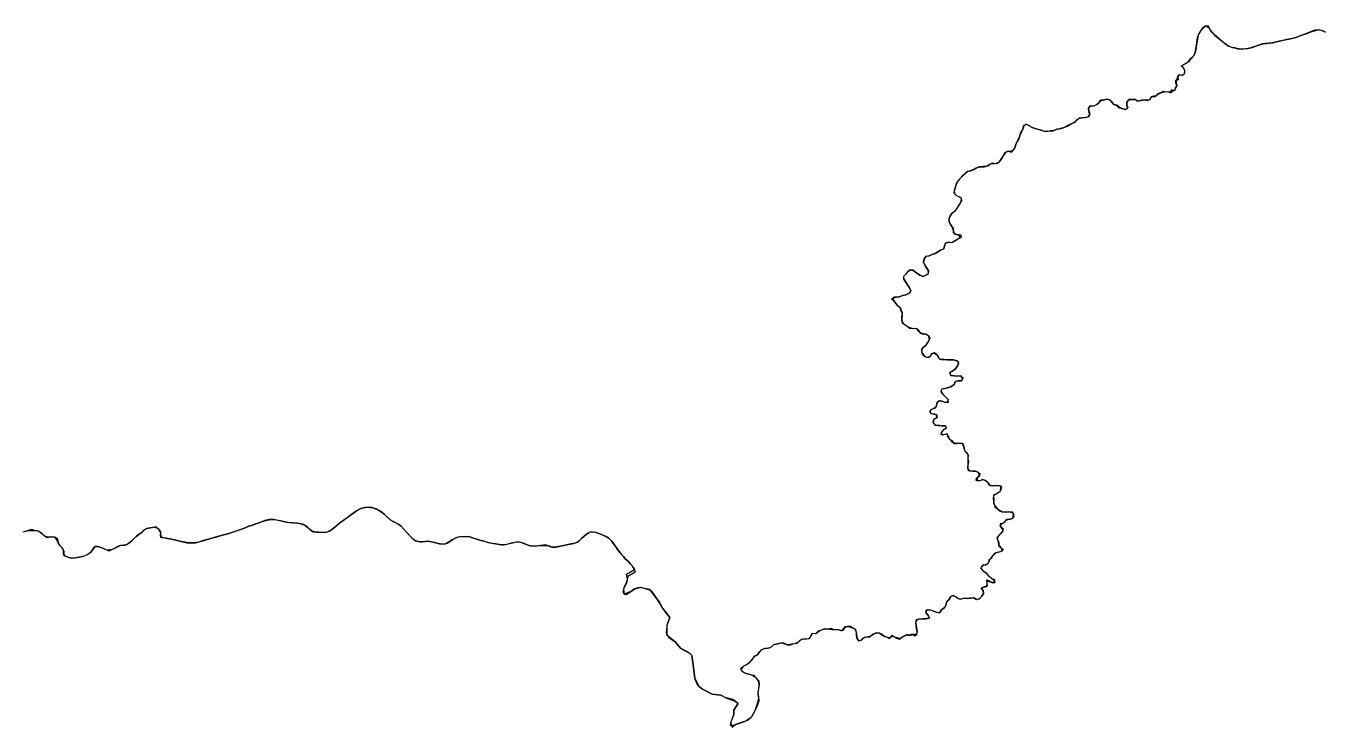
# Model space of a CAD drawing. Extents: x -74 to -34.8, y -33.8 to 5.3.
# Drawn here: x -51.904 to -50.998, y -26.717 to -26.228 of the extents above; entities that cross this region are included whole.
import ezdxf

# ---------------------------------------------------------------- set-up
doc = ezdxf.new("R2010")
doc.units = 0
doc.header["$LTSCALE"] = 2
doc.layers.add('UFEBRASIL', color=7, linetype='Continuous')

msp = doc.modelspace()

# ---------------------------------------------------------------- linework, layer by layer
at = {"layer": 'UFEBRASIL'}
for points in [[(-51.90644, -26.58091), (-51.90384, -26.58024), (-51.90262, -26.58001), (-51.89855, -26.57991), (-51.89672, -26.57998), (-51.89425, -26.58136), (-51.89215, -26.58302), (-51.88978, -26.58473), (-51.88727, -26.58437), (-51.88485, -26.58429), (-51.88268, -26.58524), (-51.88178, -26.58918), (-51.88074, -26.59043), (-51.87921, -26.59208), (-51.87795, -26.59466), (-51.87823, -26.59724), (-51.87687, -26.59797), (-51.87564, -26.59842), (-51.87235, -26.59928), (-51.86994, -26.59899), (-51.86733, -26.5986), (-51.8647, -26.59819), (-51.86203, -26.59704), (-51.85971, -26.59587), (-51.85825, -26.59388), (-51.8567, -26.59163), (-51.8546, -26.59102), (-51.85231, -26.59159), (-51.8493, -26.59301), (-51.84639, -26.5942), (-51.84241, -26.59227), (-51.83828, -26.59028), (-51.83516, -26.5902), (-51.8326, -26.5888), (-51.83059, -26.58719), (-51.82767, -26.58442), (-51.82537, -26.58259), (-51.8233, -26.58109), (-51.82204, -26.57967), (-51.82004, -26.57847), (-51.81769, -26.57801), (-51.81438, -26.57756), (-51.81225, -26.57857), (-51.81038, -26.58131), (-51.8105, -26.58337), (-51.80953, -26.58479), (-51.80839, -26.58494), (-51.80565, -26.58548), (-51.80293, -26.58607), (-51.80082, -26.58656), (-51.79504, -26.58783), (-51.79218, -26.58849), (-51.7894, -26.58868), (-51.7859, -26.58845), (-51.78255, -26.58756), (-51.78001, -26.58684), (-51.77798, -26.58631), (-51.7737, -26.58508), (-51.77108, -26.58432), (-51.76811, -26.58343), (-51.76359, -26.58216), (-51.75522, -26.57939), (-51.75262, -26.57847), (-51.74883, -26.57702), (-51.747, -26.57647), (-51.74383, -26.57534), (-51.74116, -26.57433), (-51.73956, -26.57372), (-51.73603, -26.57271), (-51.73309, -26.57232), (-51.72955, -26.57256), (-51.72544, -26.57345), (-51.72263, -26.57412), (-51.7184, -26.5746), (-51.71513, -26.57471), (-51.7132, -26.57496), (-51.70961, -26.5762), (-51.7076, -26.57779), (-51.70608, -26.57938), (-51.70384, -26.58077), (-51.70155, -26.58122), (-51.69848, -26.58121), (-51.69557, -26.5814), (-51.69269, -26.58051), (-51.69081, -26.5792), (-51.68879, -26.57768), (-51.68548, -26.57494), (-51.67859, -26.56978), (-51.67549, -26.56758), (-51.67368, -26.5663), (-51.67065, -26.56461), (-51.66793, -26.5639), (-51.66621, -26.56375), (-51.66218, -26.56415), (-51.65845, -26.56541), (-51.6554, -26.56772), (-51.65265, -26.57013), (-51.65004, -26.57247), (-51.64753, -26.57381), (-51.64605, -26.57464), (-51.64409, -26.57565), (-51.64239, -26.57697), (-51.64061, -26.57905), (-51.63844, -26.58132), (-51.63515, -26.58486), (-51.63248, -26.58724), (-51.62941, -26.58795), (-51.62772, -26.58785), (-51.62398, -26.58743), (-51.62247, -26.58757), (-51.62005, -26.58809), (-51.61573, -26.58925), (-51.61245, -26.58944), (-51.6103, -26.58871), (-51.60781, -26.58707), (-51.60571, -26.58578), (-51.60273, -26.58448), (-51.59967, -26.58405), (-51.59699, -26.58406), (-51.59457, -26.58447), (-51.59267, -26.58513), (-51.58957, -26.58607), (-51.58749, -26.58664), (-51.58541, -26.58725), (-51.57947, -26.58887), (-51.57529, -26.58955), (-51.57234, -26.58996), (-51.5713, -26.59006), (-51.56787, -26.58935), (-51.56568, -26.58882), (-51.56197, -26.58787), (-51.55916, -26.58807), (-51.55564, -26.58942), (-51.55246, -26.59066), (-51.54963, -26.59078), (-51.54773, -26.59056), (-51.54495, -26.59036), (-51.54066, -26.59031), (-51.53725, -26.59155), (-51.53561, -26.5918), (-51.53224, -26.5911), (-51.53001, -26.59071), (-51.52789, -26.59022), (-51.52587, -26.58978), (-51.52202, -26.589), (-51.51942, -26.58798), (-51.51831, -26.58712), (-51.51662, -26.58547), (-51.51334, -26.58279), (-51.51091, -26.58106), (-51.50779, -26.58092), (-51.50558, -26.58153), (-51.50336, -26.58244), (-51.50038, -26.58359), (-51.49739, -26.58526), (-51.49543, -26.58742), (-51.49433, -26.58891), (-51.49172, -26.59267), (-51.48874, -26.59664), (-51.48737, -26.59818), (-51.48585, -26.59993), (-51.48386, -26.60163), (-51.48236, -26.6034), (-51.48003, -26.60596), (-51.47921, -26.60892), (-51.48421, -26.61199), (-51.48482, -26.61567), (-51.4855, -26.61705), (-51.48731, -26.6209), (-51.4867, -26.62442), (-51.4853, -26.62463), (-51.48165, -26.6222), (-51.47975, -26.62079), (-51.47523, -26.6194), (-51.46833, -26.62169), (-51.46768, -26.62224), (-51.4644, -26.627), (-51.46197, -26.63053), (-51.45993, -26.63426), (-51.45488, -26.64066), (-51.45692, -26.6463), (-51.45699, -26.65199), (-51.4558, -26.65445), (-51.4512, -26.65758), (-51.44715, -26.66221), (-51.44116, -26.66564), (-51.43949, -26.66723), (-51.43866, -26.6736), (-51.43739, -26.68328), (-51.43474, -26.68868), (-51.43212, -26.69081), (-51.42538, -26.69419), (-51.41924, -26.69494), (-51.41472, -26.69711), (-51.40935, -26.69903), (-51.40912, -26.6992), (-51.40732, -26.70062), (-51.40859, -26.70283), (-51.41012, -26.70543), (-51.41019, -26.70814), (-51.41197, -26.71266), (-51.4125, -26.71402), (-51.41148, -26.71712), (-51.40881, -26.71508), (-51.4011, -26.71266), (-51.39997, -26.71217), (-51.39798, -26.71019), (-51.39626, -26.70733), (-51.39509, -26.70492), (-51.39385, -26.7015), (-51.39285, -26.69728), (-51.39332, -26.69435), (-51.39306, -26.69147), (-51.39262, -26.68857), (-51.39257, -26.68645), (-51.39378, -26.68385), (-51.39593, -26.68119), (-51.39859, -26.6807), (-51.40229, -26.67963), (-51.40432, -26.6784), (-51.4053, -26.67615), (-51.40362, -26.67484), (-51.40051, -26.6731), (-51.39877, -26.67155), (-51.39744, -26.66989), (-51.39564, -26.66755), (-51.39382, -26.6668), (-51.39235, -26.66471), (-51.39027, -26.66283), (-51.38852, -26.66222), (-51.38652, -26.66218), (-51.38404, -26.66121), (-51.38229, -26.65957), (-51.37954, -26.65899), (-51.37689, -26.65832), (-51.3746, -26.65907), (-51.37303, -26.65986), (-51.37103, -26.65997), (-51.36872, -26.659), (-51.36613, -26.65848), (-51.36369, -26.65636), (-51.36148, -26.65557), (-51.35736, -26.65522), (-51.35628, -26.65319), (-51.35513, -26.65194), (-51.35261, -26.65157), (-51.35031, -26.64969), (-51.34815, -26.64895), (-51.34561, -26.64856), (-51.34346, -26.64883), (-51.34177, -26.64896), (-51.33947, -26.64908), (-51.33711, -26.64908), (-51.33504, -26.64988), (-51.33381, -26.64876), (-51.33219, -26.64707), (-51.33008, -26.64691), (-51.328, -26.64765), (-51.32596, -26.64848), (-51.32497, -26.65016), (-51.32451, -26.65219), (-51.32448, -26.65413), (-51.32336, -26.65641), (-51.32128, -26.65681), (-51.31971, -26.65485), (-51.3177, -26.65419), (-51.31566, -26.6544), (-51.31399, -26.65291), (-51.31205, -26.65185), (-51.30982, -26.65144), (-51.30808, -26.65184), (-51.30588, -26.65344), (-51.30387, -26.65423), (-51.30166, -26.65527), (-51.30051, -26.65365), (-51.29884, -26.65403), (-51.29661, -26.65501), (-51.29465, -26.6559), (-51.29316, -26.65464), (-51.29125, -26.65359), (-51.28921, -26.65278), (-51.28779, -26.65335), (-51.2858, -26.65208), (-51.28389, -26.65343), (-51.28239, -26.65247), (-51.28224, -26.65043), (-51.28265, -26.64854), (-51.28296, -26.64639), (-51.28327, -26.64426), (-51.28282, -26.6421), (-51.28019, -26.64169), (-51.27633, -26.64157), (-51.27355, -26.64116), (-51.27442, -26.63938), (-51.27602, -26.63777), (-51.27565, -26.63531), (-51.27293, -26.63541), (-51.27025, -26.63642), (-51.2687, -26.63703), (-51.26646, -26.63752), (-51.26574, -26.63565), (-51.26359, -26.63441), (-51.26223, -26.63249), (-51.26185, -26.63031), (-51.26047, -26.62863), (-51.25932, -26.62682), (-51.25788, -26.62527), (-51.2556, -26.626), (-51.25367, -26.62733), (-51.25178, -26.62763), (-51.24959, -26.62708), (-51.2471, -26.62746), (-51.24476, -26.62718), (-51.24264, -26.62683), (-51.24078, -26.62806), (-51.23884, -26.6273), (-51.23703, -26.62581), (-51.23591, -26.62388), (-51.23619, -26.62188), (-51.23751, -26.6201), (-51.23568, -26.61939), (-51.23366, -26.61902), (-51.23332, -26.61692), (-51.23371, -26.61436), (-51.23178, -26.61543), (-51.22975, -26.61645), (-51.22805, -26.61631), (-51.22804, -26.61434), (-51.23042, -26.61337), (-51.23191, -26.61205), (-51.23363, -26.61002), (-51.2358, -26.60853), (-51.23749, -26.60667), (-51.23684, -26.60432), (-51.23444, -26.60395), (-51.23236, -26.60257), (-51.23141, -26.60041), (-51.2303, -26.59879), (-51.22892, -26.59688), (-51.22699, -26.59533), (-51.22515, -26.59492), (-51.22261, -26.5941), (-51.22326, -26.59244), (-51.225, -26.59118), (-51.22527, -26.58953), (-51.2258, -26.58714), (-51.22649, -26.58509), (-51.22526, -26.58362), (-51.22387, -26.58196), (-51.22224, -26.58026), (-51.22305, -26.57833), (-51.22441, -26.5766), (-51.22318, -26.57526), (-51.22101, -26.57404), (-51.21962, -26.57211), (-51.21716, -26.57209), (-51.21543, -26.57133), (-51.21507, -26.56907), (-51.21567, -26.56708), (-51.2182, -26.5668), (-51.22043, -26.56705), (-51.22317, -26.56692), (-51.22553, -26.56553), (-51.22766, -26.56406), (-51.22837, -26.56182), (-51.22884, -26.55965), (-51.2289, -26.55723), (-51.22851, -26.55484), (-51.22673, -26.5541), (-51.2243, -26.55246), (-51.22307, -26.55038), (-51.22367, -26.54905), (-51.22616, -26.54861), (-51.22907, -26.54879), (-51.23179, -26.54837), (-51.23289, -26.54654), (-51.23466, -26.54499), (-51.23633, -26.54437), (-51.2387, -26.54519), (-51.24115, -26.54507), (-51.24089, -26.54335), (-51.23873, -26.54188), (-51.23934, -26.53952), (-51.24141, -26.53848), (-51.24437, -26.53848), (-51.24647, -26.53823), (-51.24679, -26.5364), (-51.24662, -26.53392), (-51.24659, -26.53146), (-51.24674, -26.52917), (-51.24675, -26.52683), (-51.24819, -26.52524), (-51.2493, -26.52356), (-51.24964, -26.52152), (-51.25054, -26.51921), (-51.25256, -26.51905), (-51.25507, -26.51913), (-51.2573, -26.51858), (-51.25887, -26.51674), (-51.26072, -26.51491), (-51.26112, -26.51245), (-51.26296, -26.51287), (-51.26542, -26.51309), (-51.26508, -26.51125), (-51.26368, -26.50955), (-51.26173, -26.5086), (-51.26248, -26.50698), (-51.26436, -26.50683), (-51.26676, -26.50661), (-51.26962, -26.50639), (-51.27112, -26.50451), (-51.2707, -26.50234), (-51.26902, -26.50156), (-51.26836, -26.49933), (-51.26992, -26.49884), (-51.27224, -26.49851), (-51.27337, -26.49656), (-51.27188, -26.4951), (-51.26962, -26.49451), (-51.26868, -26.49263), (-51.26823, -26.49038), (-51.26647, -26.4892), (-51.26474, -26.48973), (-51.26274, -26.49049), (-51.2603, -26.49044), (-51.26051, -26.48854), (-51.26233, -26.48697), (-51.26412, -26.48512), (-51.26544, -26.48324), (-51.265, -26.48109), (-51.26287, -26.48083), (-51.26044, -26.48019), (-51.25868, -26.47972), (-51.25643, -26.47798), (-51.25542, -26.47569), (-51.25394, -26.47549), (-51.2514, -26.47543), (-51.25029, -26.47399), (-51.25154, -26.47202), (-51.25369, -26.47217), (-51.25635, -26.47204), (-51.25867, -26.47167), (-51.25934, -26.46965), (-51.25778, -26.46862), (-51.25566, -26.46737), (-51.25411, -26.46497), (-51.25305, -26.4627), (-51.25456, -26.46162), (-51.25679, -26.46077), (-51.2588, -26.46071), (-51.26115, -26.46079), (-51.26338, -26.46063), (-51.26609, -26.4605), (-51.26747, -26.45881), (-51.26855, -26.45702), (-51.27044, -26.45602), (-51.27231, -26.45681), (-51.27364, -26.45867), (-51.27547, -26.45925), (-51.27759, -26.458), (-51.2787, -26.45609), (-51.27908, -26.45343), (-51.27773, -26.45197), (-51.27629, -26.4507), (-51.2749, -26.44876), (-51.27369, -26.44688), (-51.27401, -26.44445), (-51.27568, -26.44299), (-51.2776, -26.44266), (-51.27979, -26.44226), (-51.28127, -26.44076), (-51.28258, -26.43883), (-51.28481, -26.43909), (-51.28647, -26.43864), (-51.28873, -26.43773), (-51.29052, -26.43653), (-51.29239, -26.4351), (-51.29285, -26.43305), (-51.29292, -26.43079), (-51.29251, -26.42868), (-51.29336, -26.42649), (-51.29416, -26.42461), (-51.29582, -26.42303), (-51.29706, -26.42147), (-51.29849, -26.41966), (-51.30009, -26.41843), (-51.29864, -26.41711), (-51.29675, -26.41703), (-51.29473, -26.41675), (-51.29233, -26.41595), (-51.29005, -26.41543), (-51.2877, -26.41418), (-51.2867, -26.4127), (-51.28762, -26.41061), (-51.28895, -26.40857), (-51.29019, -26.40652), (-51.29154, -26.4046), (-51.29149, -26.40246), (-51.28994, -26.40077), (-51.28836, -26.39895), (-51.28648, -26.39789), (-51.28427, -26.39888), (-51.28266, -26.40019), (-51.28034, -26.40177), (-51.27816, -26.40259), (-51.27575, -26.40155), (-51.27435, -26.4003), (-51.27451, -26.3983), (-51.27585, -26.39637), (-51.27685, -26.39479), (-51.27782, -26.39233), (-51.27746, -26.3902), (-51.27593, -26.38846), (-51.27386, -26.38821), (-51.27172, -26.38732), (-51.26971, -26.38648), (-51.26772, -26.38531), (-51.26592, -26.3842), (-51.26366, -26.38332), (-51.2631, -26.38112), (-51.26245, -26.37929), (-51.26004, -26.37877), (-51.25782, -26.37896), (-51.25616, -26.37803), (-51.2547, -26.37703), (-51.25227, -26.37558), (-51.25285, -26.37366), (-51.25507, -26.37326), (-51.25699, -26.3721), (-51.25689, -26.37048), (-51.25771, -26.36807), (-51.25898, -26.36643), (-51.26002, -26.36459), (-51.25996, -26.36204), (-51.25888, -26.35973), (-51.25761, -26.35827), (-51.25581, -26.35684), (-51.25442, -26.355), (-51.25321, -26.35306), (-51.25176, -26.351), (-51.25128, -26.34813), (-51.25256, -26.3472), (-51.25456, -26.34626), (-51.25642, -26.34456), (-51.25611, -26.34261), (-51.2554, -26.33994), (-51.25477, -26.33762), (-51.25363, -26.33575), (-51.25179, -26.33384), (-51.25031, -26.33226), (-51.24872, -26.33066), (-51.24691, -26.32919), (-51.24475, -26.32881), (-51.24278, -26.32783), (-51.24028, -26.32649), (-51.23805, -26.32597), (-51.23543, -26.32598), (-51.23299, -26.32532), (-51.23108, -26.32399), (-51.22876, -26.32375), (-51.2262, -26.32357), (-51.22442, -26.32209), (-51.22303, -26.32005), (-51.22281, -26.31973), (-51.22054, -26.31593), (-51.21853, -26.31516), (-51.21639, -26.31595), (-51.21551, -26.31463), (-51.21399, -26.31282), (-51.21342, -26.31038), (-51.21245, -26.30841), (-51.21122, -26.30622), (-51.21069, -26.30434), (-51.21012, -26.30263), (-51.20847, -26.30004), (-51.20809, -26.29757), (-51.20633, -26.29634), (-51.20406, -26.29728), (-51.20208, -26.29867), (-51.19987, -26.29935), (-51.19734, -26.29995), (-51.19523, -26.30083), (-51.19327, -26.30126), (-51.19104, -26.30107), (-51.18873, -26.30116), (-51.18721, -26.3009), (-51.18476, -26.29983), (-51.18265, -26.29949), (-51.18094, -26.29911), (-51.1773, -26.29766), (-51.17483, -26.29613), (-51.17316, -26.29533), (-51.17143, -26.29407), (-51.16968, -26.29229), (-51.16727, -26.29184), (-51.1649, -26.29174), (-51.16282, -26.29123), (-51.16159, -26.28964), (-51.16232, -26.28763), (-51.16264, -26.28526), (-51.16146, -26.28354), (-51.15923, -26.28363), (-51.15755, -26.28292), (-51.15559, -26.28176), (-51.15449, -26.27965), (-51.15209, -26.2795), (-51.14996, -26.27888), (-51.14803, -26.27905), (-51.14654, -26.28053), (-51.145, -26.28256), (-51.14318, -26.28329), (-51.14163, -26.28463), (-51.13937, -26.28532), (-51.13713, -26.28612), (-51.13508, -26.28517), (-51.1358, -26.283), (-51.13596, -26.28064), (-51.13421, -26.27936), (-51.13218, -26.27899), (-51.12991, -26.27938), (-51.12784, -26.27992), (-51.12597, -26.27986), (-51.12378, -26.27922), (-51.12169, -26.27972), (-51.11957, -26.27888), (-51.11849, -26.27691), (-51.11627, -26.27712), (-51.11496, -26.27581), (-51.11309, -26.27495), (-51.11164, -26.2741), (-51.10951, -26.27382), (-51.10718, -26.27353), (-51.10522, -26.27446), (-51.105, -26.27279), (-51.1033, -26.27311), (-51.10192, -26.27159), (-51.10101, -26.26962), (-51.10166, -26.2676), (-51.10156, -26.26563), (-51.09949, -26.26519), (-51.10061, -26.26335), (-51.09931, -26.26181), (-51.09776, -26.26204), (-51.09554, -26.26118), (-51.09538, -26.25907), (-51.09625, -26.25702), (-51.09786, -26.25561), (-51.09609, -26.25459), (-51.09425, -26.2538), (-51.09225, -26.25192), (-51.09093, -26.25027), (-51.08867, -26.24786), (-51.08809, -26.24619), (-51.08764, -26.24371), (-51.08725, -26.24095), (-51.08695, -26.23904), (-51.08644, -26.23606), (-51.08572, -26.23337), (-51.08446, -26.23161), (-51.08328, -26.22967), (-51.08148, -26.22805), (-51.08063, -26.22776), (-51.07835, -26.22914), (-51.07768, -26.23074), (-51.07609, -26.23262), (-51.07437, -26.23434), (-51.07254, -26.2359), (-51.07111, -26.23708), (-51.06892, -26.23892), (-51.06654, -26.24075), (-51.06512, -26.24153), (-51.06236, -26.24283), (-51.06077, -26.24313), (-51.05838, -26.24362), (-51.05612, -26.2439), (-51.05418, -26.24375), (-51.05125, -26.24338), (-51.0484, -26.24274), (-51.04576, -26.2418), (-51.04318, -26.24083), (-51.04062, -26.24017), (-51.0384, -26.23993), (-51.03643, -26.23974), (-51.03397, -26.23947), (-51.0313, -26.23885), (-51.03032, -26.23863), (-51.02834, -26.23814), (-51.02416, -26.23723), (-51.02271, -26.23691), (-51.01871, -26.23603), (-51.01717, -26.23553), (-51.01444, -26.23452), (-51.01234, -26.23364), (-51.0107, -26.23316), (-51.00718, -26.23174), (-51.00358, -26.23058), (-51.00107, -26.23034), (-50.99897, -26.23105), (-50.99707, -26.23199)], [(-50.99707, -26.23199), (-50.99897, -26.23105), (-51.00187, -26.23039), (-51.00455, -26.23067), (-51.00535, -26.23087), (-51.00879, -26.23233), (-51.01234, -26.23364), (-51.01444, -26.23452), (-51.01717, -26.23553), (-51.01871, -26.23603), (-51.02047, -26.23644), (-51.02416, -26.23723), (-51.02593, -26.23755), (-51.02834, -26.23814), (-51.03163, -26.23892), (-51.0342, -26.23952), (-51.03643, -26.23974), (-51.03929, -26.24), (-51.04124, -26.2403), (-51.04404, -26.24113), (-51.04641, -26.24208), (-51.04925, -26.243), (-51.05125, -26.24338), (-51.05299, -26.2436), (-51.05612, -26.2439), (-51.05881, -26.24356), (-51.06077, -26.24313), (-51.06317, -26.24251), (-51.06512, -26.24153), (-51.06719, -26.24029), (-51.06935, -26.23853), (-51.07111, -26.23708), (-51.07315, -26.23539), (-51.07497, -26.23378), (-51.07654, -26.23208), (-51.07799, -26.23), (-51.07881, -26.22787), (-51.08063, -26.22776), (-51.08273, -26.22878), (-51.08366, -26.23029), (-51.08493, -26.23219), (-51.08604, -26.23448), (-51.08659, -26.23676), (-51.08704, -26.23966), (-51.08731, -26.24133), (-51.08773, -26.24419), (-51.08811, -26.2463), (-51.08914, -26.24843), (-51.08996, -26.24928), (-51.09153, -26.251), (-51.09286, -26.25268), (-51.09605, -26.25458), (-51.09782, -26.25553), (-51.09637, -26.25692), (-51.09551, -26.2588), (-51.09553, -26.26094), (-51.09692, -26.26237), (-51.0995, -26.2618), (-51.10029, -26.26371), (-51.10138, -26.26526), (-51.10155, -26.26721), (-51.10102, -26.26929), (-51.10217, -26.27097), (-51.10262, -26.27304), (-51.10482, -26.27245), (-51.10452, -26.27414), (-51.10626, -26.27366), (-51.10825, -26.27387), (-51.11052, -26.27342), (-51.11229, -26.27449), (-51.11422, -26.27523), (-51.11559, -26.27687), (-51.11729, -26.27664), (-51.11918, -26.27752), (-51.12001, -26.27957), (-51.12218, -26.27966), (-51.1244, -26.27939), (-51.12639, -26.27981), (-51.12852, -26.28042), (-51.13017, -26.27914), (-51.13218, -26.27899), (-51.13448, -26.27918), (-51.13596, -26.28064), (-51.1358, -26.283), (-51.13507, -26.28463), (-51.13661, -26.28617), (-51.13865, -26.28555), (-51.14102, -26.28472), (-51.14288, -26.28314), (-51.145, -26.28256), (-51.14604, -26.28107), (-51.14746, -26.27955), (-51.14996, -26.27888), (-51.15209, -26.2795), (-51.15408, -26.27952), (-51.15533, -26.28136), (-51.15706, -26.28279), (-51.15923, -26.28363), (-51.16146, -26.28354), (-51.16264, -26.28526), (-51.16237, -26.28716), (-51.16177, -26.28912), (-51.16241, -26.2911), (-51.16442, -26.29176), (-51.1668, -26.29182), (-51.16896, -26.29206), (-51.17101, -26.29362), (-51.17242, -26.29505), (-51.17483, -26.29613), (-51.17654, -26.29695), (-51.17892, -26.29828), (-51.18265, -26.29949), (-51.18476, -26.29983), (-51.18721, -26.3009), (-51.18951, -26.30105), (-51.19174, -26.30169), (-51.19368, -26.30135), (-51.19555, -26.30055), (-51.19761, -26.29996), (-51.19987, -26.29935), (-51.20208, -26.29867), (-51.20366, -26.29766), (-51.20576, -26.29651), (-51.20785, -26.29718), (-51.20836, -26.29943), (-51.20932, -26.30154), (-51.21069, -26.30434), (-51.21133, -26.30652), (-51.21245, -26.30841), (-51.21342, -26.31038), (-51.21399, -26.31282), (-51.21551, -26.31463), (-51.21746, -26.31547), (-51.21965, -26.31529), (-51.22104, -26.31676), (-51.22148, -26.31747), (-51.22372, -26.32116), (-51.22535, -26.32276), (-51.22727, -26.32395), (-51.22997, -26.32364), (-51.23169, -26.32437), (-51.23381, -26.32563), (-51.23638, -26.32594), (-51.23891, -26.32609), (-51.24139, -26.32703), (-51.24345, -26.3282), (-51.24602, -26.32906), (-51.24795, -26.32987), (-51.24917, -26.33114), (-51.25052, -26.33245), (-51.25258, -26.33463), (-51.25407, -26.33622), (-51.25507, -26.33843), (-51.25562, -26.34073), (-51.25632, -26.34334), (-51.25587, -26.34543), (-51.25386, -26.34659), (-51.25195, -26.34748), (-51.25102, -26.3494), (-51.25217, -26.35151), (-51.25356, -26.35362), (-51.25484, -26.35549), (-51.25619, -26.35719), (-51.25816, -26.35865), (-51.25939, -26.36081), (-51.26013, -26.36318), (-51.25975, -26.36516), (-51.25855, -26.367), (-51.25717, -26.36913), (-51.25693, -26.37115), (-51.2563, -26.37281), (-51.25391, -26.3736), (-51.25172, -26.37359), (-51.25162, -26.37509), (-51.25386, -26.37666), (-51.25616, -26.37803), (-51.25802, -26.3792), (-51.2604, -26.3787), (-51.26245, -26.37929), (-51.2631, -26.38112), (-51.26366, -26.38332), (-51.26592, -26.3842), (-51.26772, -26.38531), (-51.26971, -26.38648), (-51.27172, -26.38732), (-51.27386, -26.38821), (-51.27619, -26.38858), (-51.27743, -26.39051), (-51.27791, -26.39272), (-51.27685, -26.39479), (-51.27556, -26.39673), (-51.27435, -26.39863), (-51.27459, -26.40068), (-51.27604, -26.40165), (-51.27816, -26.40259), (-51.28034, -26.40177), (-51.28266, -26.40019), (-51.2849, -26.3982), (-51.2869, -26.39805), (-51.28872, -26.39924), (-51.29016, -26.40109), (-51.29168, -26.40274), (-51.29154, -26.4046), (-51.29019, -26.40652), (-51.28895, -26.40857), (-51.28762, -26.41061), (-51.2867, -26.4127), (-51.2877, -26.41418), (-51.29005, -26.41543), (-51.29233, -26.41595), (-51.29408, -26.41652), (-51.29612, -26.417), (-51.29864, -26.41711), (-51.29909, -26.41902), (-51.29768, -26.42069), (-51.29621, -26.42262), (-51.29465, -26.42402), (-51.29365, -26.42555), (-51.29275, -26.42767), (-51.29275, -26.42991), (-51.29289, -26.43214), (-51.29271, -26.43454), (-51.2913, -26.43609), (-51.28928, -26.43733), (-51.2876, -26.4386), (-51.28558, -26.43879), (-51.28327, -26.43892), (-51.2814, -26.43997), (-51.28049, -26.44189), (-51.27868, -26.44257), (-51.27654, -26.4428), (-51.27454, -26.44371), (-51.27351, -26.44571), (-51.27422, -26.44785), (-51.27554, -26.44975), (-51.27691, -26.45132), (-51.27847, -26.45271), (-51.27921, -26.45494), (-51.27835, -26.45669), (-51.277, -26.45857), (-51.27462, -26.45923), (-51.27301, -26.45799), (-51.27168, -26.45622), (-51.26967, -26.45634), (-51.26799, -26.45757), (-51.26702, -26.45973), (-51.26547, -26.4606), (-51.26338, -26.46063), (-51.26115, -26.46079), (-51.2588, -26.46071), (-51.25624, -26.46098), (-51.25402, -26.46173), (-51.25341, -26.46367), (-51.25437, -26.46549), (-51.25566, -26.46737), (-51.25707, -26.46837), (-51.25935, -26.4698), (-51.25867, -26.47167), (-51.25635, -26.47204), (-51.25441, -26.47215), (-51.25229, -26.47209), (-51.25007, -26.47328), (-51.2514, -26.47543), (-51.25394, -26.47549), (-51.25571, -26.47622), (-51.25643, -26.47798), (-51.25793, -26.47929), (-51.26044, -26.48019), (-51.26287, -26.48083), (-51.26544, -26.48162), (-51.2653, -26.4836), (-51.26412, -26.48512), (-51.26233, -26.48697), (-51.26051, -26.48854), (-51.2612, -26.49068), (-51.2634, -26.49028), (-51.26474, -26.48973), (-51.26756, -26.48967), (-51.26847, -26.49137), (-51.26904, -26.49366), (-51.27065, -26.49478), (-51.27286, -26.49575), (-51.27323, -26.49771), (-51.27129, -26.49856), (-51.26881, -26.49919), (-51.26834, -26.50128), (-51.2707, -26.50234), (-51.27109, -26.50467), (-51.26962, -26.50639), (-51.26775, -26.50665), (-51.26504, -26.50682), (-51.26248, -26.50698), (-51.26214, -26.50882), (-51.26412, -26.51), (-51.2657, -26.51193), (-51.26424, -26.51321), (-51.26198, -26.51249), (-51.26053, -26.51376), (-51.25995, -26.51601), (-51.25799, -26.51722), (-51.25672, -26.5191), (-51.25447, -26.51916), (-51.25256, -26.51905), (-51.25021, -26.51948), (-51.24964, -26.52152), (-51.24913, -26.52406), (-51.24773, -26.52552), (-51.24674, -26.52742), (-51.24676, -26.52966), (-51.2464, -26.53204), (-51.24676, -26.53435), (-51.24695, -26.53679), (-51.24566, -26.5384), (-51.24335, -26.53851), (-51.24069, -26.53876), (-51.23858, -26.5401), (-51.23873, -26.54188), (-51.2402, -26.54306), (-51.24069, -26.54528), (-51.23825, -26.54499), (-51.23633, -26.54437), (-51.23427, -26.54535), (-51.23252, -26.54673), (-51.23152, -26.5486), (-51.22999, -26.54874), (-51.22731, -26.54858), (-51.22428, -26.5488), (-51.22401, -26.55057), (-51.22453, -26.55285), (-51.22673, -26.5541), (-51.22895, -26.5557), (-51.22871, -26.55851), (-51.22896, -26.56085), (-51.2279, -26.56295), (-51.22638, -26.56461), (-51.22513, -26.56592), (-51.22317, -26.56692), (-51.22043, -26.56705), (-51.2182, -26.5668), (-51.2154, -26.56744), (-51.21468, -26.56993), (-51.21598, -26.57165), (-51.21836, -26.57219), (-51.22046, -26.57304), (-51.22213, -26.57473), (-51.22434, -26.57536), (-51.22398, -26.5769), (-51.22232, -26.57868), (-51.22266, -26.58056), (-51.22387, -26.58196), (-51.22573, -26.58395), (-51.22629, -26.58602), (-51.22534, -26.58818), (-51.22522, -26.59016), (-51.22371, -26.59224), (-51.22195, -26.59332), (-51.22359, -26.59451), (-51.2259, -26.59538), (-51.228, -26.59573), (-51.22931, -26.5974), (-51.23062, -26.59943), (-51.23214, -26.60053), (-51.23236, -26.60257), (-51.23373, -26.60389), (-51.23629, -26.60419), (-51.23772, -26.60606), (-51.23633, -26.60818), (-51.23412, -26.60946), (-51.23273, -26.61128), (-51.23042, -26.61337), (-51.22901, -26.6141), (-51.22805, -26.61631), (-51.23032, -26.61626), (-51.23226, -26.61511), (-51.2337, -26.61633), (-51.23336, -26.61865), (-51.23529, -26.61923), (-51.23751, -26.6201), (-51.23619, -26.62188), (-51.23591, -26.62388), (-51.23703, -26.62581), (-51.23886, -26.62786), (-51.24078, -26.62806), (-51.24264, -26.62683), (-51.2454, -26.62718), (-51.2471, -26.62746), (-51.24959, -26.62708), (-51.25205, -26.62811), (-51.25355, -26.62771), (-51.25535, -26.62626), (-51.25714, -26.62535), (-51.25908, -26.62633), (-51.25996, -26.62836), (-51.2617, -26.62968), (-51.26221, -26.63204), (-51.26308, -26.63402), (-51.26494, -26.63517), (-51.26621, -26.63737), (-51.26825, -26.63714), (-51.27025, -26.63642), (-51.27213, -26.63581), (-51.27457, -26.6353), (-51.27651, -26.6366), (-51.27496, -26.63889), (-51.27355, -26.64116), (-51.27539, -26.64148), (-51.27818, -26.64165), (-51.28152, -26.64187), (-51.28333, -26.64382), (-51.28292, -26.64588), (-51.28262, -26.64797), (-51.28224, -26.65043), (-51.28277, -26.6525), (-51.28486, -26.65255), (-51.28684, -26.65314), (-51.28891, -26.65252), (-51.29068, -26.65331), (-51.29248, -26.65412), (-51.29412, -26.65567), (-51.29601, -26.65484), (-51.29806, -26.65447), (-51.29996, -26.65316), (-51.30094, -26.65484), (-51.3028, -26.65458), (-51.30492, -26.65413), (-51.30672, -26.65265), (-51.30864, -26.6516), (-51.3109, -26.65128), (-51.31295, -26.65228), (-51.31456, -26.65369), (-51.31664, -26.65421), (-51.31902, -26.65473), (-51.32075, -26.65604), (-51.32275, -26.6572), (-51.32411, -26.65553), (-51.32463, -26.65335), (-51.32471, -26.65101), (-51.325, -26.64905), (-51.32671, -26.64832), (-51.32868, -26.6469), (-51.33082, -26.64688), (-51.33297, -26.64788), (-51.33409, -26.64968), (-51.33622, -26.64943), (-51.33835, -26.64925), (-51.34071, -26.6491), (-51.34248, -26.64844), (-51.34444, -26.6489), (-51.34703, -26.64859), (-51.34906, -26.64942), (-51.35138, -26.65026), (-51.35331, -26.65207), (-51.3558, -26.65194), (-51.35628, -26.65319), (-51.35736, -26.65522), (-51.35925, -26.65571), (-51.36313, -26.656), (-51.36491, -26.65776), (-51.36762, -26.65897), (-51.36994, -26.65937), (-51.37303, -26.65986), (-51.3754, -26.65852), (-51.37759, -26.65865), (-51.37954, -26.65899), (-51.38229, -26.65957), (-51.38404, -26.66121), (-51.38546, -26.66211), (-51.38852, -26.66222), (-51.39113, -26.66325), (-51.39235, -26.66471), (-51.39382, -26.6668), (-51.39621, -26.66782), (-51.39755, -26.67014), (-51.39877, -26.67155), (-51.40051, -26.6731), (-51.40362, -26.67484), (-51.40533, -26.67695), (-51.40432, -26.6784), (-51.40229, -26.67963), (-51.40075, -26.68006), (-51.39713, -26.68093), (-51.39496, -26.68261), (-51.39278, -26.68488), (-51.39259, -26.68779), (-51.39303, -26.69031), (-51.39349, -26.69331), (-51.39312, -26.69604), (-51.39287, -26.69889), (-51.39425, -26.703), (-51.39509, -26.70492), (-51.39695, -26.7084), (-51.39798, -26.71019), (-51.4011, -26.71266), (-51.40283, -26.7134), (-51.40979, -26.71583), (-51.41265, -26.71616), (-51.41197, -26.71266), (-51.41146, -26.71155), (-51.41019, -26.70814), (-51.41012, -26.70543), (-51.40859, -26.70283), (-51.40732, -26.70062), (-51.41016, -26.69845), (-51.41087, -26.69794), (-51.41636, -26.69646), (-51.41924, -26.69494), (-51.42538, -26.69419), (-51.43212, -26.69081), (-51.43538, -26.68811), (-51.43739, -26.68328), (-51.43866, -26.6736), (-51.43949, -26.66723), (-51.442, -26.66485), (-51.44715, -26.66221), (-51.4512, -26.65758), (-51.45676, -26.65318), (-51.45715, -26.65117), (-51.45648, -26.64508), (-51.45488, -26.64066), (-51.45993, -26.63426), (-51.46288, -26.62921), (-51.4644, -26.627), (-51.46884, -26.62124), (-51.46983, -26.62096), (-51.47656, -26.61974), (-51.48001, -26.62098), (-51.48165, -26.6222), (-51.4867, -26.62442), (-51.48748, -26.6227), (-51.4865, -26.61916), (-51.48482, -26.61567), (-51.48441, -26.61397), (-51.48514, -26.61039), (-51.47965, -26.60714), (-51.48102, -26.60492), (-51.48236, -26.6034), (-51.48386, -26.60163), (-51.48585, -26.59993), (-51.48737, -26.59818), (-51.48976, -26.59527), (-51.49172, -26.59267), (-51.49543, -26.58742), (-51.49739, -26.58526), (-51.49856, -26.58453), (-51.50038, -26.58359), (-51.50336, -26.58244), (-51.50558, -26.58153), (-51.50934, -26.58079), (-51.51212, -26.58171), (-51.51482, -26.58387), (-51.51662, -26.58547), (-51.51942, -26.58798), (-51.52202, -26.589), (-51.52377, -26.58934), (-51.52587, -26.58978), (-51.52789, -26.59022), (-51.53001, -26.59071), (-51.5336, -26.59142), (-51.53725, -26.59155), (-51.53868, -26.59089), (-51.54202, -26.58997), (-51.54495, -26.59036), (-51.54963, -26.59078), (-51.55246, -26.59066), (-51.55371, -26.59015), (-51.55736, -26.58873), (-51.56054, -26.58782), (-51.56361, -26.58835), (-51.56568, -26.58882), (-51.56953, -26.58984), (-51.57234, -26.58996), (-51.57529, -26.58955), (-51.57653, -26.5893), (-51.58142, -26.58844), (-51.58541, -26.58725), (-51.58749, -26.58664), (-51.58957, -26.58607), (-51.59267, -26.58513), (-51.59457, -26.58447), (-51.59842, -26.58404), (-51.60143, -26.58425), (-51.60424, -26.585), (-51.6068, -26.58641), (-51.60931, -26.58803), (-51.61131, -26.5892), (-51.61401, -26.58952), (-51.61747, -26.58872), (-51.62005, -26.58809), (-51.62398, -26.58743), (-51.62569, -26.58754), (-51.62941, -26.58795), (-51.63248, -26.58724), (-51.63355, -26.58637), (-51.63658, -26.5835), (-51.63844, -26.58132), (-51.64061, -26.57905), (-51.64239, -26.57697), (-51.64409, -26.57565), (-51.64753, -26.57381), (-51.65004, -26.57247), (-51.65111, -26.57148), (-51.65401, -26.56888), (-51.65686, -26.56643), (-51.65994, -26.56482), (-51.66411, -26.56374), (-51.66793, -26.5639), (-51.67065, -26.56461), (-51.672, -26.5652), (-51.67368, -26.5663), (-51.67694, -26.56859), (-51.6801, -26.57102), (-51.68548, -26.57494), (-51.68879, -26.57768), (-51.69081, -26.5792), (-51.69416, -26.58121), (-51.69739, -26.58137), (-51.70014, -26.58121), (-51.70288, -26.58097), (-51.70499, -26.5801), (-51.70666, -26.5787), (-51.70843, -26.57701), (-51.71109, -26.57546), (-51.71513, -26.57471), (-51.7184, -26.5746), (-51.72013, -26.57454), (-51.72263, -26.57412), (-51.72674, -26.57311), (-51.73153, -26.57229), (-51.73455, -26.57238), (-51.73764, -26.57299), (-51.74116, -26.57433), (-51.74383, -26.57534), (-51.747, -26.57647), (-51.74883, -26.57702), (-51.75053, -26.57769), (-51.75262, -26.57847), (-51.75643, -26.57983), (-51.76359, -26.58216), (-51.76822, -26.58346), (-51.7724, -26.58464), (-51.77541, -26.58551), (-51.77889, -26.58653), (-51.78136, -26.58717), (-51.78394, -26.58805), (-51.78721, -26.58864), (-51.79063, -26.58864), (-51.79354, -26.58819), (-51.79689, -26.58736), (-51.80082, -26.58656), (-51.80407, -26.58584), (-51.80654, -26.58532), (-51.81014, -26.58475), (-51.81053, -26.58325), (-51.81019, -26.58079), (-51.81126, -26.57957), (-51.81355, -26.57748), (-51.81604, -26.57779), (-51.81919, -26.57832), (-51.82114, -26.579), (-51.8233, -26.58109), (-51.82537, -26.58259), (-51.82691, -26.58361), (-51.82874, -26.5854), (-51.83059, -26.58719), (-51.834, -26.59004), (-51.83641, -26.59017), (-51.83936, -26.59065), (-51.84411, -26.59316), (-51.84799, -26.59368), (-51.85034, -26.5925), (-51.85391, -26.59122), (-51.8563, -26.59117), (-51.85781, -26.59326), (-51.85929, -26.59532), (-51.86112, -26.59673), (-51.86323, -26.59754), (-51.86587, -26.59842), (-51.86874, -26.59881), (-51.87128, -26.59919), (-51.87345, -26.59936), (-51.87687, -26.59797), (-51.87828, -26.59601), (-51.8781, -26.59349), (-51.87921, -26.59208), (-51.88074, -26.59043), (-51.88195, -26.58859), (-51.88217, -26.58762), (-51.88397, -26.58453), (-51.88663, -26.58427), (-51.88892, -26.58461), (-51.89149, -26.58385), (-51.89351, -26.58191), (-51.89595, -26.58038), (-51.89855, -26.57991), (-51.90029, -26.57928), (-51.90455, -26.58044)]]:
    msp.add_lwpolyline(points, dxfattribs=at)

doc.saveas('drawing.dxf')
